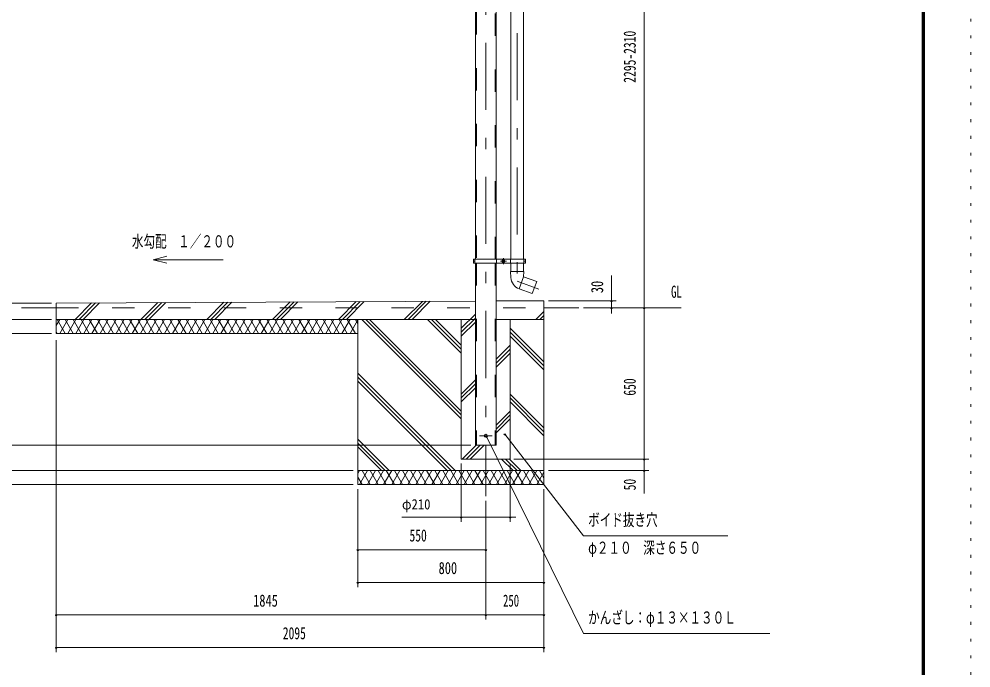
# Model space of a CAD drawing. Units: millimetres, scale not verified, with parts at other scales. Extents: x -25848 to 25858, y -10500 to 10500.
# Drawn here: x 15634 to 25858, y -2775 to 4196 of the extents above; entities that cross this region are included whole.
import ezdxf
from ezdxf.enums import TextEntityAlignment as Align

# ---------------------------------------------------------------- set-up
doc = ezdxf.new("R2010")
doc.units = ezdxf.units.MM
doc.header["$LTSCALE"] = 60
for name, pattern in [('USER2', [10, 4, -6]), ('USER3', [24, 12, -5, 2, -5]), ('USER4', [3, 0.5, -2.5])]:
    doc.linetypes.add(name, pattern=pattern)
for name, color, linetype, lineweight in [('0-6_2-02BOLD', 7, 'Continuous', 18), ('0-7_2-12HIDDEN', 3, 'USER2', 18), ('0-8_2-22CENTER', 3, 'USER3', 18), ('0-A_2-52DIM', 3, 'Continuous', 18), ('0-B_2-62HATCH', 2, 'Continuous', 18), ('0-C_F-F1PAPER', 5, 'Continuous', 18), ('0-D_F-E_J_ADD', 5, 'USER4', 18)]:
    doc.layers.add(name, color=color, linetype=linetype, lineweight=lineweight)
doc.styles.add('ＭＳ ゴシック', font='')
doc.styles.get('ＭＳ ゴシック').set_extended_font_data('MS Gothic')

msp = doc.modelspace()

# ---------------------------------------------------------------- linework, layer by layer
at = {"layer": '0-6_2-02BOLD'}
for p, q in [((20535.27, 6069.93), (20535.27, 1614.93)), ((20758.02, 1614.93), (20758.02, 6069.93)), ((20915.4, 6069.93), (20915.4, 1614.93)), ((21052.9, 6069.93), (21052.9, 1614.93)), ((20516.03, 1614.93), (20516.03, 1574.93)), ((20531.28, 1594.93), (20516.03, 1594.93)), ((20531.28, 1614.93), (20531.28, 1574.93)), ((20535.27, 1574.93), (20535.27, -380.07)), ((20758.02, 1574.93), (20758.02, -380.07)), ((20762.02, 1614.93), (20762.02, 1574.93)), ((20824.21, 1602.15), (20824.21, 1587.71)), ((20824.21, 1587.71), (20836.72, 1580.5)), ((20836.72, 1580.5), (20849.21, 1587.71)), ((20911.4, 1614.93), (20911.4, 1574.93)), ((20915.4, 1574.93), (20915.4, 1482.66)), ((21052.9, 1574.93), (21052.9, 1482.66)), ((21056.9, 1614.93), (21056.9, 1574.93)), ((21056.9, 1594.93), (21072.15, 1594.93)), ((21072.15, 1614.93), (21072.15, 1574.93)), ((20916.05, 1418.17), (20911.64, 1482.66)), ((20911.65, 1482.66), (21056.65, 1482.66)), ((21052.9, 1427.66), (21005.87, 1298.45)), ((21006.58, 1298.2), (21146.83, 1247.15)), ((16034.15, 1144.93), (20535.27, 1166.42)), ((16034.15, 1144.93), (16034.15, 819.93)), ((16034.15, 1094.93), (15659.15, 1094.93)), ((21646.65, 1094.93), (21271.65, 1094.93)), ((20535.27, 969.93), (16034.15, 969.93)), ((19271.65, 969.93), (19271.65, -805.07)), ((20384.15, 969.93), (20384.15, -530.07)), ((21271.65, 969.93), (20758.02, 969.93)), ((20909.15, 969.93), (20909.15, -530.07)), ((19271.65, 819.93), (16034.15, 819.93)), ((20535.27, -380.07), (20758.02, -380.07)), ((20384.15, -530.07), (20909.15, -530.07)), ((19271.65, -655.07), (21271.65, -655.07)), ((19271.65, -805.07), (21271.65, -805.07))]:
    msp.add_line(p, q, dxfattribs=at)
for points in [[(20516.03, 1614.93), (20652.32, 1614.93), (21072.15, 1614.93)], [(20516.03, 1574.93), (20609.47, 1574.93), (21072.15, 1574.93)], [(20824.21, 1602.15), (20836.71, 1609.37), (20849.21, 1602.15), (20849.21, 1587.71)], [(21056.65, 1482.66), (21052.9, 1427.66), (21193.86, 1376.36), (21146.83, 1247.15)], [(20758.02, 1167.48), (21271.65, 1169.93), (21271.65, -805.07)]]:
    msp.add_lwpolyline(points, dxfattribs=at)
for centre, radius in [((20836.71, 1594.93), 15.62), ((20836.71, 1594.93), 12.25), ((20646.65, -280.07), 16.25)]:
    msp.add_circle(centre, radius, dxfattribs=at)
msp.add_arc((21053.23, 1427.54), 137.5, 183.90576, 250.16731, dxfattribs=at)
at = {"layer": '0-7_2-12HIDDEN'}
for p, q in [((20545.77, 6069.93), (20545.77, 1614.93)), ((20747.52, 1614.93), (20747.52, 6069.93)), ((20545.78, 1574.93), (20545.78, -380.07)), ((20747.52, 1574.93), (20747.52, -380.07)), ((16034.15, 1094.93), (21271.65, 1094.93))]:
    msp.add_line(p, q, dxfattribs=at)
at = {"layer": '0-8_2-22CENTER'}
for p, q in [((20984.15, 6922.98), (20984.15, 1379.52)), ((20646.65, 6819.93), (20646.65, -930.07)), ((20805.46, 1594.93), (20867.96, 1594.93)), ((20836.71, 1626.18), (20836.71, 1563.68)), ((20984.15, 1379.52), (21217.33, 1294.65)), ((20578.65, -280.07), (20714.65, -280.07))]:
    msp.add_line(p, q, dxfattribs=at)
at = {"layer": '0-A_2-52DIM'}
for p, q in [((22346.65, -900.07), (22346.65, 7297.43)), ((17074.92, 1611.23), (17219.81, 1650.05)), ((17074.92, 1611.23), (17219.81, 1572.41)), ((17074.92, 1611.23), (17824.92, 1611.23)), ((21996.65, 1032.16), (21996.65, 1439.93)), ((15984.15, 1144.93), (15259.15, 1144.93)), ((21321.65, 1169.93), (22046.65, 1169.93)), ((22006.65, 1169.93), (21986.65, 1169.93)), ((21696.65, 1094.93), (22746.65, 1094.93)), ((22006.65, 1094.93), (21986.65, 1094.93)), ((22356.65, 1094.93), (22336.65, 1094.93)), ((15984.15, 969.93), (14909.15, 969.93)), ((15984.15, 819.93), (14909.15, 819.93)), ((16034.15, 744.93), (16034.15, -2605.07)), ((20664.19, -287.37), (20644.19, -287.37)), ((20654.19, -287.37), (21696.65, -2405.07)), ((20862.3, -261.65), (20842.3, -261.65)), ((20852.3, -261.65), (21696.65, -1355.07)), ((20485.27, -380.07), (14559.15, -380.07)), ((20384.15, -580.07), (20384.15, -1205.07)), ((20909.15, -580.07), (20909.15, -1205.07)), ((20946.65, -530.07), (22396.65, -530.07)), ((22356.65, -530.07), (22336.65, -530.07)), ((19221.65, -655.07), (14209.15, -655.07)), ((21321.65, -655.07), (22396.65, -655.07)), ((22356.65, -655.07), (22336.65, -655.07)), ((19221.65, -805.07), (14209.15, -805.07)), ((19271.65, -855.07), (19271.65, -1905.07)), ((21271.65, -855.07), (21271.65, -2605.07)), ((20646.65, -980.07), (20646.65, -2255.07)), ((19746.65, -1155.07), (20971.65, -1155.07)), ((20394.15, -1155.07), (20374.15, -1155.07)), ((20919.15, -1155.07), (20899.15, -1155.07)), ((23246.65, -1355.07), (21696.65, -1355.07)), ((19281.65, -1505.07), (19261.65, -1505.07)), ((19271.65, -1505.07), (20646.65, -1505.07)), ((20656.65, -1505.07), (20636.65, -1505.07)), ((19281.65, -1855.07), (19261.65, -1855.07)), ((21271.65, -1855.07), (19271.65, -1855.07)), ((21281.65, -1855.07), (21261.65, -1855.07)), ((16044.15, -2205.07), (16024.15, -2205.07)), ((21271.65, -2205.07), (16034.15, -2205.07)), ((20656.65, -2205.07), (20636.65, -2205.07)), ((21281.65, -2205.07), (21261.65, -2205.07)), ((21696.65, -2405.07), (23696.65, -2405.07)), ((16044.15, -2555.07), (16024.15, -2555.07)), ((16034.15, -2555.07), (21271.65, -2555.07)), ((21281.65, -2555.07), (21261.65, -2555.07))]:
    msp.add_line(p, q, dxfattribs=at)
for centre in [(21996.65, 1169.93), (21996.65, 1094.93), (22346.65, 1094.93), (20654.19, -287.37), (20852.3, -261.65), (22346.65, -530.07), (22346.65, -655.07), (20384.15, -1155.07), (20909.15, -1155.07), (19271.65, -1505.07), (20646.65, -1505.07), (19271.65, -1855.07), (21271.65, -1855.07), (16034.15, -2205.07), (20646.65, -2205.07), (21271.65, -2205.07), (16034.15, -2555.07), (21271.65, -2555.07)]:
    msp.add_arc(centre, 10, 180, 0, dxfattribs=at)
at = {"layer": '0-B_2-62HATCH'}
for p, q in [((16236.58, 969.93), (16413.39, 1146.74)), ((16279.01, 969.93), (16456.02, 1146.94)), ((16321.43, 969.93), (16498.65, 1147.15)), ((16943.69, 969.93), (17123.89, 1150.13)), ((16986.11, 969.93), (17166.52, 1150.34)), ((17028.54, 969.93), (17209.15, 1150.54)), ((17650.79, 969.93), (17834.39, 1153.52)), ((17693.22, 969.93), (17877.02, 1153.73)), ((17735.65, 969.93), (17919.65, 1153.93)), ((18357.9, 969.93), (18544.89, 1156.92)), ((18400.33, 969.93), (18587.52, 1157.12)), ((18442.76, 969.93), (18630.15, 1157.32)), ((19065.01, 969.93), (19255.39, 1160.31)), ((19107.44, 969.93), (19298.02, 1160.51)), ((19149.86, 969.93), (19340.65, 1160.71)), ((19772.12, 969.93), (19965.88, 1163.7)), ((19814.54, 969.93), (20008.51, 1163.9)), ((19856.97, 969.93), (20051.14, 1164.11)), ((20758.02, 1163.88), (20761.64, 1167.5)), ((20384.15, 874.86), (20535.27, 1025.98)), ((21186.32, 969.93), (21271.65, 1055.25)), ((16034.15, 905.85), (16071.15, 969.93)), ((16128.88, 819.93), (16042.28, 969.93)), ((16071.15, 819.93), (16157.75, 969.93)), ((16215.48, 819.93), (16128.88, 969.93)), ((16157.75, 819.93), (16244.35, 969.93)), ((16302.09, 819.93), (16215.48, 969.93)), ((16244.35, 819.93), (16330.95, 969.93)), ((16388.69, 819.93), (16302.09, 969.93)), ((16330.95, 819.93), (16417.56, 969.93)), ((16475.29, 819.93), (16388.69, 969.93)), ((16417.56, 819.93), (16504.16, 969.93)), ((16561.9, 819.93), (16475.29, 969.93)), ((16504.16, 819.93), (16590.76, 969.93)), ((16648.49, 819.93), (16561.9, 969.93)), ((16590.76, 819.93), (16677.36, 969.93)), ((16735.1, 819.93), (16648.49, 969.93)), ((16677.37, 819.93), (16763.96, 969.93)), ((16821.7, 819.93), (16735.1, 969.93)), ((16763.96, 819.93), (16850.57, 969.93)), ((16908.3, 819.93), (16821.7, 969.93)), ((16850.57, 819.93), (16937.17, 969.93)), ((16994.91, 819.93), (16908.3, 969.93)), ((16937.17, 819.93), (17023.77, 969.93)), ((17081.51, 819.93), (16994.91, 969.93)), ((17023.77, 819.93), (17110.37, 969.93)), ((17168.11, 819.93), (17081.51, 969.93)), ((17110.38, 819.93), (17196.98, 969.93)), ((17254.71, 819.93), (17168.11, 969.93)), ((17196.98, 819.93), (17283.58, 969.93)), ((17341.32, 819.93), (17254.71, 969.93)), ((17283.58, 819.93), (17370.18, 969.93)), ((17427.92, 819.93), (17341.32, 969.93)), ((17370.18, 819.93), (17456.79, 969.93)), ((17514.52, 819.93), (17427.92, 969.93)), ((17456.79, 819.93), (17543.39, 969.93)), ((17601.12, 819.93), (17514.52, 969.93)), ((17543.39, 819.93), (17629.99, 969.93)), ((17687.73, 819.93), (17601.12, 969.93)), ((17629.99, 819.93), (17716.59, 969.93)), ((17774.33, 819.93), (17687.73, 969.93)), ((17716.59, 819.93), (17803.2, 969.93)), ((17860.93, 819.93), (17774.33, 969.93)), ((17803.2, 819.93), (17889.8, 969.93)), ((17947.54, 819.93), (17860.93, 969.93)), ((17889.8, 819.93), (17976.4, 969.93)), ((18034.14, 819.93), (17947.54, 969.93)), ((17976.4, 819.93), (18063.01, 969.93)), ((18120.74, 819.93), (18034.14, 969.93)), ((18063.01, 819.93), (18149.61, 969.93)), ((18207.34, 819.93), (18120.74, 969.93)), ((18149.61, 819.93), (18236.21, 969.93)), ((18293.94, 819.93), (18207.34, 969.93)), ((18236.21, 819.93), (18322.81, 969.93)), ((18380.55, 819.93), (18293.94, 969.93)), ((18322.81, 819.93), (18409.41, 969.93)), ((18467.15, 819.93), (18380.55, 969.93)), ((18409.41, 819.93), (18496.02, 969.93)), ((18553.75, 819.93), (18467.15, 969.93)), ((18496.02, 819.93), (18582.62, 969.93)), ((18640.36, 819.93), (18553.76, 969.93)), ((18582.62, 819.93), (18669.22, 969.93)), ((18726.96, 819.93), (18640.36, 969.93)), ((18669.22, 819.93), (18755.83, 969.93)), ((18813.56, 819.93), (18726.96, 969.93)), ((18755.82, 819.93), (18842.43, 969.93)), ((18900.16, 819.93), (18813.56, 969.93)), ((18842.43, 819.93), (18929.03, 969.93)), ((18986.77, 819.93), (18900.16, 969.93)), ((18929.03, 819.93), (19015.63, 969.93)), ((19073.37, 819.93), (18986.77, 969.93)), ((19015.63, 819.93), (19102.24, 969.93)), ((19159.97, 819.93), (19073.37, 969.93)), ((19102.24, 819.93), (19188.84, 969.93)), ((19246.57, 819.93), (19159.97, 969.93)), ((19188.84, 819.93), (19271.65, 963.37)), ((19271.65, 926.5), (19246.57, 969.93)), ((19315.01, 969.93), (20384.15, -99.21)), ((19357.43, 969.93), (20384.15, -56.78)), ((19399.86, 969.93), (20384.15, -14.36)), ((20022.11, 969.93), (20384.15, 607.9)), ((20064.54, 969.93), (20384.15, 650.32)), ((20106.97, 969.93), (20384.15, 692.75)), ((20384.15, 832.43), (20535.27, 983.56)), ((20384.15, 790), (20535.27, 941.13)), ((21228.75, 969.93), (21271.65, 1012.82)), ((21271.18, 969.93), (21271.65, 970.4)), ((16042.28, 819.93), (16034.15, 834.01)), ((20909.15, 874.86), (21271.65, 512.36)), ((20909.15, 832.43), (21271.65, 469.93)), ((20909.15, 790), (21271.65, 427.5)), ((20758.02, 541.62), (20909.15, 692.75)), ((20758.02, 499.2), (20909.15, 650.32)), ((20758.02, 456.77), (20909.15, 607.9)), ((19271.65, 391.04), (20317.75, -655.07)), ((19271.65, 348.61), (20275.33, -655.07)), ((20384.15, 167.75), (20535.27, 318.87)), ((19271.65, 306.18), (20232.9, -655.07)), ((20384.15, 125.32), (20535.27, 276.45)), ((20384.15, 82.9), (20535.27, 234.02)), ((20909.15, 167.75), (21271.65, -194.75)), ((20909.15, 125.32), (21271.65, -237.18)), ((20909.15, 82.9), (21271.65, -279.6)), ((20758.02, -165.48), (20909.15, -14.36)), ((20758.02, -207.91), (20909.15, -56.78)), ((20758.02, -250.33), (20909.15, -99.21)), ((19271.65, -316.07), (19610.65, -655.07)), ((19271.65, -358.5), (19568.22, -655.07)), ((19271.65, -400.92), (19525.79, -655.07)), ((20396.65, -526.86), (20543.44, -380.07)), ((20435.86, -530.07), (20585.86, -380.07)), ((20478.29, -530.07), (20628.29, -380.07)), ((20815.01, -530.07), (20940.01, -655.07)), ((20857.43, -530.07), (20982.43, -655.07)), ((20896.65, -526.86), (21024.86, -655.07)), ((19271.65, -686.64), (19289.88, -655.07)), ((19289.88, -805.07), (19376.48, -655.07)), ((19405.35, -805.07), (19318.74, -655.07)), ((19376.48, -805.07), (19463.08, -655.07)), ((19491.95, -805.07), (19405.35, -655.07)), ((19463.08, -805.07), (19549.68, -655.07)), ((19578.55, -805.07), (19491.95, -655.07)), ((19549.68, -805.07), (19636.29, -655.07)), ((19665.15, -805.07), (19578.55, -655.07)), ((19636.29, -805.07), (19722.89, -655.07)), ((19751.75, -805.07), (19665.15, -655.07)), ((19722.89, -805.07), (19809.49, -655.07)), ((19838.36, -805.07), (19751.75, -655.07)), ((19809.49, -805.07), (19896.1, -655.07)), ((19924.96, -805.07), (19838.36, -655.07)), ((19896.1, -805.07), (19982.7, -655.07)), ((20011.57, -805.07), (19924.96, -655.07)), ((19982.7, -805.07), (20069.3, -655.07)), ((20098.16, -805.07), (20011.57, -655.07)), ((20069.3, -805.07), (20155.9, -655.07)), ((20184.77, -805.07), (20098.16, -655.07)), ((20155.9, -805.07), (20242.5, -655.07)), ((20271.37, -805.07), (20184.77, -655.07)), ((20242.5, -805.07), (20329.11, -655.07)), ((20357.97, -805.07), (20271.37, -655.07)), ((20329.11, -805.07), (20415.71, -655.07)), ((20444.58, -805.07), (20357.97, -655.07)), ((20415.71, -805.07), (20502.31, -655.07)), ((20531.18, -805.07), (20444.58, -655.07)), ((20502.31, -805.07), (20588.91, -655.07)), ((20617.78, -805.07), (20531.18, -655.07)), ((20588.91, -805.07), (20675.52, -655.07)), ((20704.38, -805.07), (20617.78, -655.07)), ((20675.52, -805.07), (20762.12, -655.07)), ((20790.99, -805.07), (20704.38, -655.07)), ((20762.12, -805.07), (20848.72, -655.07)), ((20877.59, -805.07), (20790.99, -655.07)), ((20848.72, -805.07), (20935.32, -655.07)), ((20964.19, -805.07), (20877.59, -655.07)), ((20935.32, -805.07), (21021.93, -655.07)), ((21050.79, -805.07), (20964.19, -655.07)), ((21021.93, -805.07), (21108.53, -655.07)), ((21137.4, -805.07), (21050.79, -655.07)), ((21108.53, -805.07), (21195.13, -655.07)), ((21224, -805.07), (21137.4, -655.07)), ((21195.13, -805.07), (21271.65, -672.54)), ((21271.65, -737.6), (21224, -655.07)), ((19318.74, -805.07), (19271.65, -723.5))]:
    msp.add_line(p, q, dxfattribs=at)
at = {"layer": '0-C_F-F1PAPER'}
for p, q in [((25335.56, -9977.5), (25335.56, 10077.5)), ((25338.06, -9980), (25338.06, 10080)), ((25340.56, -9982.5), (25340.56, 10082.5)), ((25345.56, -9987.5), (25345.56, 10087.5)), ((25350.56, -9992.5), (25350.56, 10092.5))]:
    msp.add_line(p, q, dxfattribs=at)
for points in [[(-3341.94, -10000), (25358.06, -10000), (25358.06, 10100)], [(-3339.44, 10097.5), (-3339.44, -9997.5), (25355.56, -9997.5), (25355.56, 10097.5)], [(-3336.94, 10095), (-3336.94, -9995), (25353.06, -9995), (25353.06, 10095)], [(-3331.94, 10090), (-3331.94, -9990), (25348.06, -9990), (25348.06, 10090)], [(-3326.94, 10085), (-3326.94, -9985), (25343.06, -9985), (25343.06, 10085)], [(-3316.94, 10075), (-3316.94, -9975), (25333.06, -9975), (25333.06, 10075)]]:
    msp.add_lwpolyline(points, dxfattribs=at)
at = {"layer": '0-D_F-E_J_ADD'}
msp.add_line((25858.06, 10500), (25858.06, -10500), dxfattribs=at)

# ---------------------------------------------------------------- texts
at = {"layer": '0-A_2-52DIM', "color": 7, "style": 'ＭＳ ゴシック'}
for s, width, p in [('2295-2310', 0.7, (22296.65, 3512.04)), ('30', 0.75, (21946.65, 1251.62)), ('650', 0.7, (22296.64, 150.49)), ('50', 0.7, (22296.64, -866.79))]:
    msp.add_text(s, height=130.2, rotation=90, dxfattribs=dict(at, width=width)).set_placement(p, align=Align.BOTTOM_LEFT)
for s, height, width, p in [('水勾配\u3000１／２００', 130.2, 0.7, (16846.45, 1703.99)), ('GL', 130.2, 0.65, (22636.65, 1162.7)), ('φ210', 110.7, 0.9, (19746.65, -1105.07)), ('ボイド抜き穴', 130.2, 0.7, (21746.65, -1287.3)), ('550', 130.2, 0.7, (19827.65, -1455.07)), ('φ２１０\u3000深さ６５０', 130.2, 0.7, (21746.65, -1587.3)), ('800', 130.2, 0.75, (20140.24, -1805.07)), ('1845', 130.2, 0.75, (18148.17, -2155.07)), ('250', 130.2, 0.65, (20832.32, -2155.07)), ('かんざし：φ１３×１３０Ｌ', 130.2, 0.7, (21746.65, -2337.3)), ('2095', 130.2, 0.7, (18466.89, -2505.07))]:
    msp.add_text(s, height=height, dxfattribs=dict(at, width=width)).set_placement(p, align=Align.BOTTOM_LEFT)

doc.saveas('drawing.dxf')
